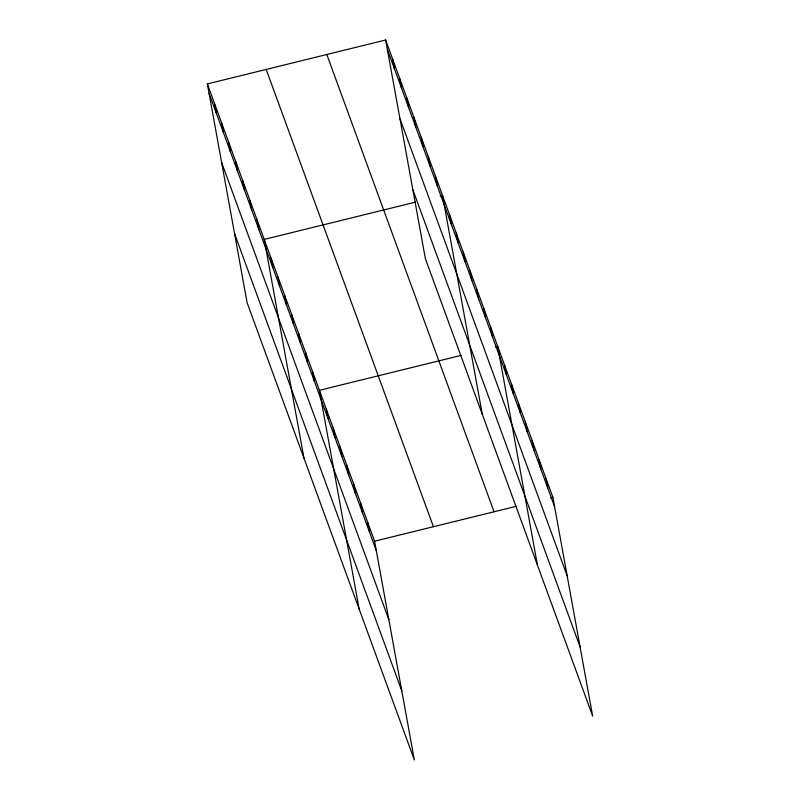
<?xml version="1.0" encoding="UTF-8"?>
<svg xmlns="http://www.w3.org/2000/svg" width="800" height="800" viewBox="0 0 800 800"><rect width="100%" height="100%" fill="white"/><g stroke="black" fill="none" stroke-linecap="round" stroke-linejoin="round"><path stroke-width="1.2" d="M207.36 83.93L374.59 541.21L414.35 760L247.12 302.72L207.36 83.93L385.65 40L552.88 497.28L592.64 716.07L425.41 258.79L385.65 40M415.44 202.14L264.22 239.41L303.98 458.2M440.16 196.05L442.51 195.47L482.27 414.26M461.22 355.37L319.4 390.31L359.16 609.1M495.34 346.96L497.7 346.38L537.46 565.17M374.59 541.21L516.4 506.27M550.53 497.86L552.88 497.28M387.36 49.41L554.59 506.69M399.92 118.5L567.15 575.78M412.85 189.69L580.09 646.97M326.81 54.5L494.05 511.78M266.19 69.43L433.43 526.71M209.07 93.34L376.3 550.62M221.62 162.44L388.86 619.72M234.56 233.63L401.79 690.91M545.98 478.42L547.69 487.83M539.09 459.55L540.8 468.96M532.19 440.69L533.9 450.1M525.29 421.83L527 431.24M518.39 402.97L520.1 412.37M511.49 384.1L513.2 393.51M504.59 365.24L506.3 374.65M490.8 327.51L492.51 336.92M483.9 308.65L485.61 318.06M477 289.79L478.71 299.2M470.1 270.93L471.81 280.34M463.2 252.06L464.91 261.47M456.31 233.2L458.02 242.61M449.41 214.34L451.12 223.75M435.4 176.04L437.11 185.45M428.29 156.61L430 166.02M421.19 137.17L422.9 146.58M414.08 117.74L415.79 127.15M406.97 98.3L408.68 107.71M399.87 78.87L401.58 88.28M392.76 59.43L394.47 68.84M367.69 522.35L369.4 531.76M360.79 503.49L362.5 512.9M353.89 484.62L355.6 494.03M347 465.76L348.71 475.17M340.1 446.9L341.81 456.31M333.2 428.04L334.91 437.44M326.3 409.17L328.01 418.58M312.5 371.45L314.21 380.86M305.61 352.58L307.32 361.99M298.71 333.72L300.42 343.13M291.81 314.86L293.52 324.27M284.91 296L286.62 305.41M278.01 277.13L279.72 286.54M271.11 258.27L272.82 267.68M257.11 219.97L258.82 229.38M250 200.54L251.71 209.95M242.89 181.1L244.6 190.51M235.79 161.67L237.5 171.08M228.68 142.24L230.39 151.65M221.57 122.8L223.28 132.21M214.46 103.37L216.17 112.78"/></g></svg>
